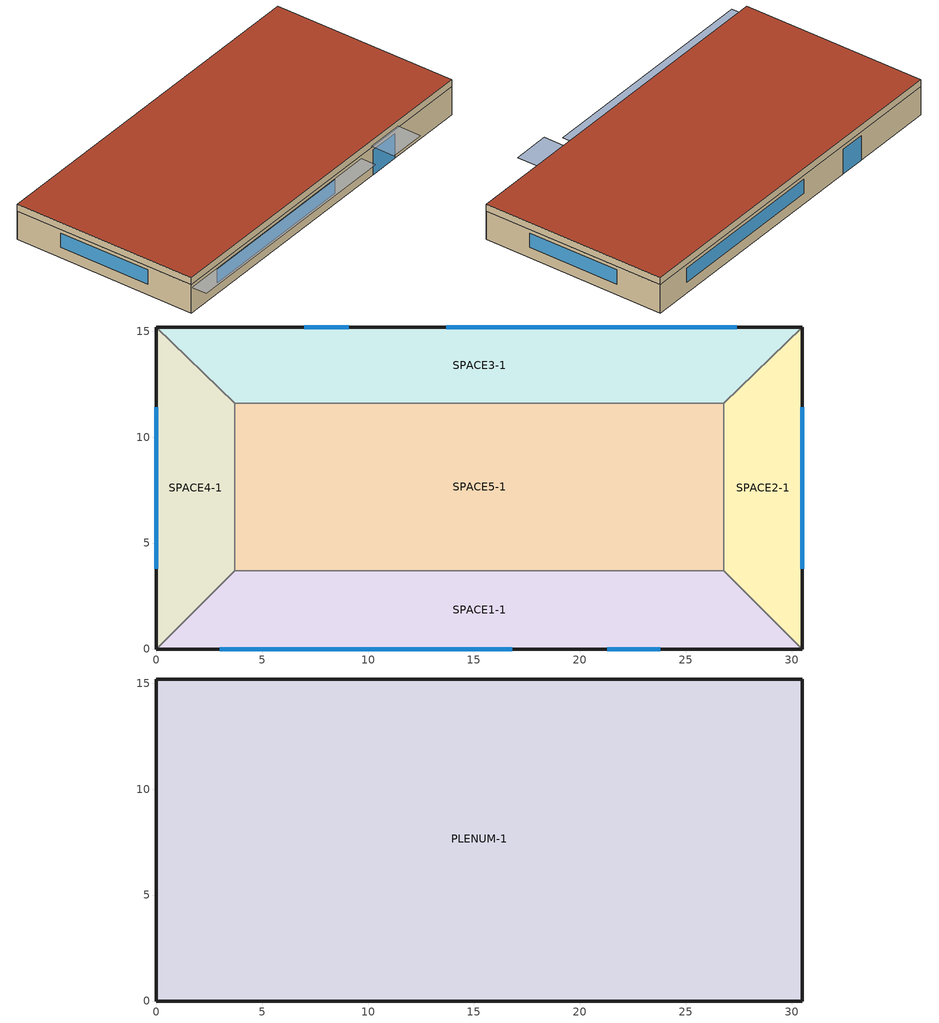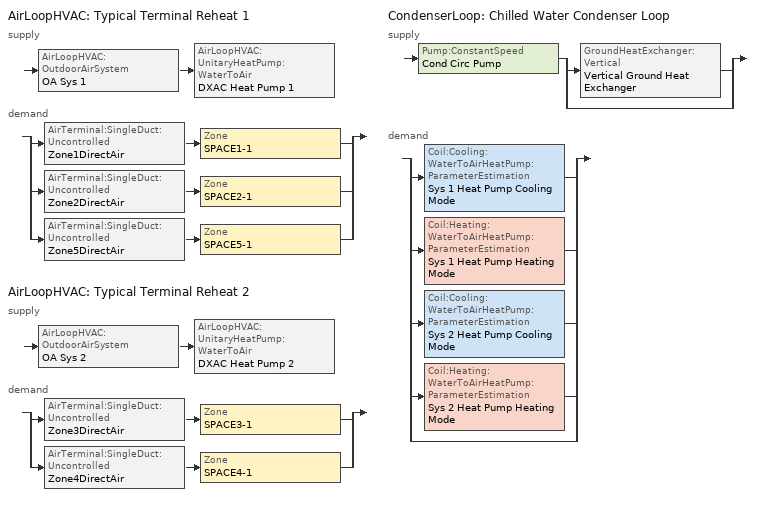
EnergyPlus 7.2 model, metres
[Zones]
SPACE1-1
 floor ground (FLOOR-SLAB-1): 26.8,3.7 30.5,0 0,0 3.7,3.7 z0
 wall outside (WALL-1): 0,0 30.5,0 z0:2.4
 wall to SPACE2-1 (INT-WALL-1): 30.5,0 26.8,3.7 z0:2.4
 wall to SPACE4-1 (INT-WALL-1): 3.7,3.7 0,0 z0:2.4
 wall to SPACE5-1 (INT-WALL-1): 26.8,3.7 3.7,3.7 z0:2.4
 window (Dbl Clr 3mm/13mm Air): 3,0 16.8,0 z0.9:2.1
 window (Sgl Grey 3mm): 21.3,0 23.8,0 z0:2.1
SPACE2-1
 floor ground (FLOOR-SLAB-1): 26.8,11.6 30.5,15.2 30.5,0 26.8,3.7 z0
 wall outside (WALL-1): 30.5,0 30.5,15.2 z0:2.4
 wall to SPACE3-1 (INT-WALL-1): 30.5,15.2 26.8,11.6 z0:2.4
 wall to SPACE5-1 (INT-WALL-1): 26.8,11.6 26.8,3.7 z0:2.4
 window (Dbl Clr 3mm/13mm Air): 30.5,3.8 30.5,11.4 z0.9:2.1
SPACE3-1
 floor ground (FLOOR-SLAB-1): 26.8,11.6 3.7,11.6 0,15.2 30.5,15.2 z0
 wall outside (WALL-1): 30.5,15.2 0,15.2 z0:2.4
 wall to SPACE4-1 (INT-WALL-1): 0,15.2 3.7,11.6 z0:2.4
 wall to SPACE5-1 (INT-WALL-1): 3.7,11.6 26.8,11.6 z0:2.4
 window (Dbl Clr 3mm/13mm Air): 27.4,15.2 13.7,15.2 z0.9:2.1
 window (Sgl Grey 3mm): 9.1,15.2 7,15.2 z0:2.1
SPACE4-1
 floor ground (FLOOR-SLAB-1): 3.7,3.7 0,0 0,15.2 3.7,11.6 z0
 wall outside (WALL-1): 0,15.2 0,0 z0:2.4
 wall to SPACE5-1 (INT-WALL-1): 3.7,3.7 3.7,11.6 z0:2.4
 window (Dbl Clr 3mm/13mm Air): 0,11.4 0,3.8 z0.9:2.1
SPACE5-1
 floor ground (FLOOR-SLAB-1): 26.8,11.6 26.8,3.7 3.7,3.7 3.7,11.6 z0
PLENUM-1
 floor to SPACE1-1 (CLNG-1): 26.8,3.7 30.5,0 0,0 3.7,3.7 z2.4
 floor to SPACE2-1 (CLNG-1): 26.8,11.6 30.5,15.2 30.5,0 26.8,3.7 z2.4
 floor to SPACE3-1 (CLNG-1): 26.8,11.6 3.7,11.6 0,15.2 30.5,15.2 z2.4
 floor to SPACE4-1 (CLNG-1): 3.7,3.7 0,0 0,15.2 3.7,11.6 z2.4
 floor to SPACE5-1 (CLNG-1): 26.8,11.6 26.8,3.7 3.7,3.7 3.7,11.6 z2.4
 wall outside (WALL-1): 0,0 30.5,0 30.5,15.2 0,15.2 0,0 z2.4:3
 roof outside (ROOF-1): 0,15.2 0,0 30.5,0 30.5,15.2 z3
shading: 0,-1.3 0,0 19.8,0 19.8,-1.3 z2.2; 21,-2 21,0 24.1,0 24.1,-2 z2.6
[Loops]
AirLoopHVAC 'Typical Terminal Reheat 1'
 supply: AirLoopHVAC:OutdoorAirSystem 'OA Sys 1' > AirLoopHVAC:UnitaryHeatPump:WaterToAir 'DXAC Heat Pump 1'
 demand: split
  | AirTerminal:SingleDuct:Uncontrolled 'Zone1DirectAir' > Zone 'SPACE1-1'
  | AirTerminal:SingleDuct:Uncontrolled 'Zone2DirectAir' > Zone 'SPACE2-1'
  | AirTerminal:SingleDuct:Uncontrolled 'Zone5DirectAir' > Zone 'SPACE5-1'
AirLoopHVAC 'Typical Terminal Reheat 2'
 supply: AirLoopHVAC:OutdoorAirSystem 'OA Sys 2' > AirLoopHVAC:UnitaryHeatPump:WaterToAir 'DXAC Heat Pump 2'
 demand: split
  | AirTerminal:SingleDuct:Uncontrolled 'Zone3DirectAir' > Zone 'SPACE3-1'
  | AirTerminal:SingleDuct:Uncontrolled 'Zone4DirectAir' > Zone 'SPACE4-1'
CondenserLoop 'Chilled Water Condenser Loop'
 supply: Pump:ConstantSpeed 'Cond Circ Pump' > split
  | GroundHeatExchanger:Vertical 'Vertical Ground Heat Exchanger'
  | bypass
 demand: split
  | Coil:Cooling:WaterToAirHeatPump:ParameterEstimation 'Sys 1 Heat Pump Cooling Mode'
  | Coil:Heating:WaterToAirHeatPump:ParameterEstimation 'Sys 1 Heat Pump Heating Mode'
  | Coil:Cooling:WaterToAirHeatPump:ParameterEstimation 'Sys 2 Heat Pump Cooling Mode'
  | Coil:Heating:WaterToAirHeatPump:ParameterEstimation 'Sys 2 Heat Pump Heating Mode'
  | bypass
[Building]
Building: North Axis {deg}=30; Terrain=City; Loads Convergence Tolerance Value=0.04; Temperature Convergence Tolerance Value {deltaC}=0.4; Solar Distribution=FullExterior; Maximum Number of Warmup Days=25; Minimum Number of Warmup Days=6
[Site:Location]
CHICAGO_IL_USA TMY2-94846: Latitude {deg}=41.78; Longitude {deg}=-87.75; Time Zone {hr}=-6; Elevation {m}=190
[SizingPeriod:DesignDay] Day of Month=21; Humidity Condition Type=Wetbulb; Barometric Pressure {Pa}=99063; Rain Indicator=No; Snow Indicator=No; Daylight Saving Time Indicator=No; Solar Model Indicator=ASHRAEClearSky
Name | Month | Day Type | Maximum Dry-Bulb Temperature {C} | Daily Dry-Bulb Temperature Range {deltaC} | Wetbulb or DewPoint at Maximum Dry-Bulb {C} | Wind Speed {m/s} | Wind Direction {deg} | Sky Clearness
CHICAGO_IL_USA Annual Cooling 1% Design Conditions DB/MCWB | 7 | SummerDesignDay | 31.5 | 10.7 | 23 | 5.3 | 230 | 1
CHICAGO_IL_USA Annual Heating 99% Design Conditions DB | 1 | WinterDesignDay | -17.3 | 0 | -17.3 | 4.9 | 270 | 0
[Site:GroundTemperature:BuildingSurface]
20.03, 20.03, 20.13, 20.3, 20.43, 20.52, 20.62, 20.77, 20.78, 20.55, 20.44, 20.2
[Site:GroundTemperature:Deep]
16.5, 16.5, 16.5, 16.5, 16.5, 16.5, 16.5, 16.5, 16.5, 16.5, 16.5, 16.5
[Material] Thermal Absorptance=0.9
Name | Roughness | Thickness {m} | Conductivity {W/m-K} | Density {kg/m3} | Specific Heat {J/kg-K} | Solar Absorptance | Visible Absorptance
RG01 | Rough | 0.0127 | 1.442 | 881 | 1674 | 0.65 | 0.65
BR01 | VeryRough | 0.0095 | 0.162 | 1121 | 1464 | 0.7 | 0.7
IN46 | VeryRough | 0.0762 | 0.023 | 24 | 1590 | 0.5 | 0.5
WD01 | MediumSmooth | 0.0191 | 0.115 | 513 | 1381 | 0.78 | 0.78
PW03 | MediumSmooth | 0.0127 | 0.115 | 545 | 1213 | 0.78 | 0.78
IN02 | Rough | 0.0901 | 0.043 | 10 | 837 | 0.75 | 0.75
GP01 | MediumSmooth | 0.0127 | 0.16 | 801 | 837 | 0.75 | 0.75
GP02 | MediumSmooth | 0.0159 | 0.16 | 801 | 837 | 0.75 | 0.75
CC03 | MediumRough | 0.1016 | 1.31 | 2243 | 837 | 0.65 | 0.65
[Material:NoMass]
MAT-CLNG-1: Roughness=Rough; Thermal Resistance {m2-K/W}=0.652259; Thermal Absorptance=0.65; Solar Absorptance=0.65; Visible Absorptance=0.65
[Material:AirGap]
AL21: Thermal Resistance {m2-K/W}=0.157
[Construction]
ROOF-1: RG01, BR01, IN46, WD01
WALL-1: WD01, PW03, IN02, GP01
CLNG-1: MAT-CLNG-1
FLOOR-SLAB-1: CC03
INT-WALL-1: GP02, AL21, GP02
Dbl Clr 3mm/13mm Air: CLEAR 3MM, AIR 13MM, CLEAR 3MM
Sgl Grey 3mm: GREY 3MM
[WindowMaterial:Gas]
AIR 13MM: Gas Type=Air; Thickness {m}=0.0127
[WindowMaterial:Glazing] Optical Data Type=SpectralAverage; Thickness {m}=0.003; Infrared Transmittance at Normal Incidence=0; Front Side Infrared Hemispherical Emissivity=0.84; Back Side Infrared Hemispherical Emissivity=0.84; Conductivity {W/m-K}=0.9
Name | Solar Transmittance at Normal Incidence | Front Side Solar Reflectance at Normal Incidence | Back Side Solar Reflectance at Normal Incidence | Visible Transmittance at Normal Incidence | Front Side Visible Reflectance at Normal Incidence | Back Side Visible Reflectance at Normal Incidence
CLEAR 3MM | 0.837 | 0.075 | 0.075 | 0.898 | 0.081 | 0.081
GREY 3MM | 0.626 | 0.061 | 0.061 | 0.611 | 0.061 | 0.061
[Zone] Type=1; Multiplier=1
Name | Ceiling Height {m} | Volume {m3}
PLENUM-1 | 0.6096 | 283.2
SPACE1-1; SPACE3-1 | 2.4384 | 239.247
SPACE2-1; SPACE4-1 | 2.4384 | 103.311
SPACE5-1 | 2.4384 | 447.683
[ZoneInfiltration:DesignFlowRate] Schedule=INFIL-SCH; Design Flow Rate Calculation Method=flow/zone; Constant Term Coefficient=0; Temperature Term Coefficient=0; Velocity Term Coefficient=0.2237; Velocity Squared Term Coefficient=0
Name | Zone or ZoneList | Design Flow Rate {m3/s}
SPACE1-1 Infiltration | SPACE1-1 | 0.0167
SPACE2-1 Infiltration | SPACE2-1 | 0.00717
SPACE3-1 Infiltration | SPACE3-1 | 0.0167
SPACE4-1 Infiltration | SPACE4-1 | 0.00717
SPACE5-1 Infiltration | SPACE5-1 | 0.031089
[People] Number of People Schedule=OCCUPY-1; Number of People Calculation Method=people; Fraction Radiant=0.3; Activity Level Schedule=ActSchd
Name | Zone or ZoneList | Number of People
SPACE1-1 People | SPACE1-1 | 11
SPACE2-1 People | SPACE2-1 | 5
SPACE3-1 People | SPACE3-1 | 11
SPACE4-1 People | SPACE4-1 | 5
SPACE5-1 People | SPACE5-1 | 20
[Lights] Schedule=LIGHTS-1; Design Level Calculation Method=LightingLevel; Return Air Fraction=0.2; Fraction Radiant=0.59; Fraction Visible=0.2; Fraction Replaceable=0
Name | Zone or ZoneList | Lighting Level {W}
SPACE1-1 Lights | SPACE1-1 | 1584
SPACE2-1 Lights | SPACE2-1 | 684
SPACE3-1 Lights | SPACE3-1 | 1584
SPACE4-1 Lights | SPACE4-1 | 684
SPACE5-1 Lights | SPACE5-1 | 2964
[ElectricEquipment] Schedule=EQUIP-1; Design Level Calculation Method=EquipmentLevel; Fraction Latent=0; Fraction Radiant=0.3; Fraction Lost=0
Name | Zone or ZoneList | Design Level {W}
SPACE1-1 Elec Equipment | SPACE1-1 | 1056
SPACE2-1 Elec Equipment | SPACE2-1 | 456
SPACE3-1 Elec Equipment | SPACE3-1 | 1056
SPACE4-1 Elec Equipment | SPACE4-1 | 456
SPACE5-1 Elec Equipment | SPACE5-1 | 1976
[Sizing:Zone] Zone Cooling Design Supply Air Temperature Input Method=SupplyAirTemperature; Zone Cooling Design Supply Air Temperature {C}=14; Zone Heating Design Supply Air Temperature Input Method=SupplyAirTemperature; Zone Heating Design Supply Air Temperature {C}=50; Zone Cooling Design Supply Air Humidity Ratio {kgWater/kgDryAir}=0.009; Zone Heating Design Supply Air Humidity Ratio {kgWater/kgDryAir}=0.004; Zone Heating Sizing Factor=0; Zone Cooling Sizing Factor=0; Cooling Design Air Flow Method=DesignDay; Cooling Design Air Flow Rate {m3/s}=0; Heating Design Air Flow Method=DesignDay; Heating Design Air Flow Rate {m3/s}=0
Name | Design Specification Outdoor Air Object
SPACE1-1 | SZ DSOA SPACE1-1
SPACE2-1 | SZ DSOA SPACE2-1
SPACE3-1 | SZ DSOA SPACE3-1
SPACE4-1 | SZ DSOA SPACE4-1
SPACE5-1 | SZ DSOA SPACE5-1
[DesignSpecification:OutdoorAir] Outdoor Air Method=flow/person; Outdoor Air Flow per Person {m3/s-person}=0.00944; Outdoor Air Flow per Zone Floor Area {m3/s-m2}=0; Outdoor Air Flow per Zone {m3/s}=0
SZ DSOA SPACE1-1; SZ DSOA SPACE2-1; SZ DSOA SPACE3-1; SZ DSOA SPACE4-1; SZ DSOA SPACE5-1
[AirLoopHVAC] Design Supply Air Flow Rate {m3/s}=2
Typical Terminal Reheat 1; Typical Terminal Reheat 2
[AvailabilityManager:Scheduled]
Name | Schedule
Heat Pump 1 Avail; Heat Pump 2 Avail | FanAndCoilAvailSched
Outdoor Air 1 Avail; Outdoor Air 2 Avail | OutdoorAirAvailSched
[Controller:OutdoorAir] Minimum Outdoor Air Flow Rate {m3/s}=0.51; Maximum Outdoor Air Flow Rate {m3/s}=1; Economizer Control Type=NoEconomizer; Economizer Control Action Type=ModulateFlow; Lockout Type=NoLockout; Minimum Limit Type=FixedMinimum; Minimum Outdoor Air Schedule=OAFractionSched
OA Controller 1; OA Controller 2
[ZoneControl:Thermostat] Control Type Schedule=Zone Control Type Sched; Control 1=Heating Setpoint with SB; Control 2=Cooling Setpoint with SB
Name | Zone or ZoneList
Zone 1 Thermostat | SPACE1-1
Zone 2 Thermostat | SPACE2-1
Zone 5 Thermostat | SPACE5-1
Zone 3 Thermostat | SPACE3-1
Zone 4 Thermostat | SPACE4-1
[ThermostatSetpoint:SingleHeating]
Heating Setpoint with SB: Setpoint Temperature Schedule=Heating Setpoints
[ThermostatSetpoint:SingleCooling]
Cooling Setpoint with SB: Setpoint Temperature Schedule=Cooling Setpoints
[Zone equipment]
SPACE1-1: Zone1DirectAir
SPACE2-1: Zone2DirectAir
SPACE5-1: Zone5DirectAir
SPACE3-1: Zone3DirectAir
SPACE4-1: Zone4DirectAir
[AirTerminal:SingleDuct:Uncontrolled] Availability Schedule=FanAndCoilAvailSched
Name | Maximum Air Flow Rate {m3/s}
Zone1DirectAir; Zone5DirectAir | 0.7
Zone2DirectAir | 0.6
Zone3DirectAir; Zone4DirectAir | 1
[AirLoopHVAC:UnitaryHeatPump:WaterToAir] Availability Schedule=FanAndCoilAvailSched; Supply Air Flow Rate {m3/s}=2; Heating Convergence=0.001; Cooling Convergence=0.001; Maximum Cycling Rate {cycles/hr}=2.5; Heat Pump Time Constant {s}=60; Fraction of On-Cycle Power Use=0.01; Heat Pump Fan Delay Time {s}=60; Maximum Supply Air Temperature from Supplemental Heater {C}=50; Maximum Outdoor Dry-Bulb Temperature for Supplemental Heater Operation {C}=21; Fan Placement=BlowThrough; Supply Air Fan Operating Mode Schedule=CyclingFanSch
Name | Controlling Zone or Thermostat Location | Supply Air Fan | Heating Coil | Cooling Coil | Supplemental Heating Coil
DXAC Heat Pump 1 | SPACE2-1 | Supply Fan 1 | Sys 1 Heat Pump Heating Mode | Sys 1 Heat Pump Cooling Mode | Heat Pump DX Supp Heating Coil 1
DXAC Heat Pump 2 | SPACE4-1 | Supply Fan 2 | Sys 2 Heat Pump Heating Mode | Sys 2 Heat Pump Cooling Mode | Heat Pump DX Supp Heating Coil 2
[Coil:Cooling:WaterToAirHeatPump:ParameterEstimation] Compressor Type=Scroll; Refrigerant Type=R22; Design Source Side Flow Rate {m3/s}=0.0015; Nominal Cooling Coil Capacity {W}=38000; Nominal Time for Condensate Removal to Begin {s}=0; Ratio of Initial Moisture Evaporation Rate and Steady State Latent Capacity=0; High Pressure Cutoff {Pa}=3000000; Low Pressure Cutoff {Pa}=0; Load Side Total Heat Transfer Coefficient {W/K}=3780.19; Load Side Outside Surface Heat Transfer Coefficient {W/K}=2803.03; Superheat Temperature at the Evaporator Outlet {C}=0.793591; Compressor Power Losses {W}=1910.29; Compressor Efficiency=2.66127; Refrigerant Volume Flow Rate {m3/s}=0.0106009; Volume Ratio=1.65103; Leak Rate Coefficient=0.00973887; Source Side Heat Transfer Coefficient {W/K}=1045.63
Sys 1 Heat Pump Cooling Mode; Sys 2 Heat Pump Cooling Mode
[Coil:Heating:WaterToAirHeatPump:ParameterEstimation] Compressor Type=Scroll; Refrigerant Type=R22; Design Source Side Flow Rate {m3/s}=0.0015; Nominal Heating Coil Capacity {W}=38000; High Pressure Cutoff=3000000; Low Pressure Cutoff {Pa}=0; Load Side Total Heat Transfer Coefficient {W/K}=3913.79; Superheat Temperature at the Evaporator Outlet {C}=0.594753; Compressor Power Losses {W}=2499.45; Compressor Efficiency=0.868734; Refrigerant Volume Flow Rate {m3/s}=0.00723595; Volume Ratio=3.69126; Leak Rate Coefficient=1.75701e-05; Source Side Heat Transfer Coefficient {W/K}=3653.48
Sys 1 Heat Pump HEATING Mode; Sys 2 Heat Pump HEATING Mode
[Fan:OnOff] Availability Schedule=FanAndCoilAvailSched; Fan Efficiency=0.7; Pressure Rise {Pa}=300; Maximum Flow Rate {m3/s}=2; Motor Efficiency=0.9; Motor In Airstream Fraction=1
Supply Fan 1; Supply Fan 2
[Coil:Heating:Gas] Availability Schedule=FanAndCoilAvailSched; Gas Burner Efficiency=0.8; Nominal Capacity {W}=32000
Heat Pump DX Supp Heating Coil 1; Heat Pump DX Supp Heating Coil 2
[CondenserLoop]
Chilled Water Condenser Loop: Fluid Type=Water; Condenser Equipment Operation Scheme=Tower Loop Operation; Maximum Loop Temperature {C}=80; Minimum Loop Temperature {C}=10; Maximum Loop Flow Rate {m3/s}=0.004; Minimum Loop Flow Rate {m3/s}=0; Condenser Loop Volume {m3}=autocalculate; Load Distribution Scheme=Sequential
[SetpointManager:FollowGroundTemperature]
MyCondenserControl: Control Variable=Temperature; Offset Temperature Difference {deltaC}=0; Maximum Setpoint Temperature {C}=80; Minimum Setpoint Temperature {C}=10; Setpoint Node or NodeList=Condenser Supply Outlet Node
[CondenserEquipmentOperationSchemes]
Tower Loop Operation: Control Scheme 1=Year Round Tower Operation; Control Scheme 1 Schedule=ON
[PlantEquipmentOperation:Uncontrolled]
Year Round Tower Operation: Equipment List=All Towers
[CondenserEquipmentList]
All Towers: Vertical Ground Heat Exchanger
[GroundHeatExchanger:Vertical]
Vertical Ground Heat Exchanger: Maximum Flow Rate {m3/s}=0.0033; Number of Bore Holes=120; Bore Hole Length {m}=76.2; Bore Hole Radius {m}=0.063508; Ground Thermal Conductivity {W/m-K}=0.692626; Ground Thermal Heat Capacity {J/m3-K}=2.347e+06; Ground Temperature {C}=13.375; Design Flow Rate {m3/s}=0.002; Grout Thermal Conductivity {W/m-K}=0.692626; Pipe Thermal Conductivity {W/m-K}=0.391312; Pipe Out Diameter {m}=0.0266667; U-Tube Distance {m}=0.0253977; Pipe Thickness {m}=0.00241285; Maximum Length of Simulation=2; G-Function Reference Ratio=0.0005; Number of Data Pairs of the G Function=35; G-Function Ln(T/Ts) Value 1=-15.2996; G-Function G Value 1=-0.348322; G-Function Ln(T/Ts) Value 2=-14.201; G-Function G Value 2=0.022208; G-Function Ln(T/Ts) Value 3=-13.2202; G-Function G Value 3=0.412345; G-Function Ln(T/Ts) Value 4=-12.2086; G-Function G Value 4=0.867498; G-Function Ln(T/Ts) Value 5=-11.1888; G-Function G Value 5=1.357839; G-Function Ln(T/Ts) Value 6=-10.1816; G-Function G Value 6=1.852024; G-Function Ln(T/Ts) Value 7=-9.1815; G-Function G Value 7=2.345656; G-Function Ln(T/Ts) Value 8=-8.6809; G-Function G Value 8=2.593958; G-Function Ln(T/Ts) Value 9=-8.5; G-Function G Value 9=2.679; G-Function Ln(T/Ts) Value 10=-7.8; G-Function G Value 10=3.023; G-Function Ln(T/Ts) Value 11=-7.2; G-Function G Value 11=3.32; G-Function Ln(T/Ts) Value 12=-6.5; G-Function G Value 12=3.681; G-Function Ln(T/Ts) Value 13=-5.9; G-Function G Value 13=4.071; G-Function Ln(T/Ts) Value 14=-5.2; G-Function G Value 14=4.828; G-Function Ln(T/Ts) Value 15=-4.5; G-Function G Value 15=6.253; G-Function Ln(T/Ts) Value 16=-3.963; G-Function G Value 16=7.894; G-Function Ln(T/Ts) Value 17=-3.27; G-Function G Value 17=11.82; G-Function Ln(T/Ts) Value 18=-2.864; G-Function G Value 18=15.117; G-Function Ln(T/Ts) Value 19=-2.577; G-Function G Value 19=18.006; G-Function Ln(T/Ts) Value 20=-2.171; G-Function G Value 20=22.887; G-Function Ln(T/Ts) Value 21=-1.884; G-Function G Value 21=26.924; G-Function Ln(T/Ts) Value 22=-1.191; G-Function G Value 22=38.004; G-Function Ln(T/Ts) Value 23=-0.497; G-Function G Value 23=49.919; G-Function Ln(T/Ts) Value 24=-0.274; G-Function G Value 24=53.407; G-Function Ln(T/Ts) Value 25=-0.051; G-Function G Value 25=56.632; G-Function Ln(T/Ts) Value 26=0.196; G-Function G Value 26=59.825; G-Function Ln(T/Ts) Value 27=0.419; G-Function G Value 27=62.349; G-Function Ln(T/Ts) Value 28=0.642; G-Function G Value 28=64.524; G-Function Ln(T/Ts) Value 29=0.873; G-Function G Value 29=66.412; G-Function Ln(T/Ts) Value 30=1.112; G-Function G Value 30=67.993; G-Function Ln(T/Ts) Value 31=1.335; G-Function G Value 31=69.162; G-Function Ln(T/Ts) Value 32=1.679; G-Function G Value 32=70.476; G-Function Ln(T/Ts) Value 33=2.028; G-Function G Value 33=71.361; G-Function Ln(T/Ts) Value 34=2.275; G-Function G Value 34=71.79; G-Function Ln(T/Ts) Value 35=3.003; G-Function G Value 35=72.511
[Pump:ConstantSpeed]
Cond Circ Pump: Rated Flow Rate {m3/s}=0.004; Rated Pump Head {Pa}=5000; Rated Power Consumption {W}=25; Motor Efficiency=0.87; Fraction of Motor Inefficiencies to Fluid Stream=0; Pump Control Type=CONTINUOUS
[Schedule:Compact]
OCCUPY-1: Through: 12/31, For: Weekdays SummerDesignDay WinterDesignDay, Until: 9:00, 0, Until: 12:00, 1, Until: 13:00, 0.8, Until: 14:00, 0.4, Until: 15:00, 0.8, Until: 17:00, 1, Until: 24:00, 0, For: AllOtherDays, Until: 24:00, 0
LIGHTS-1: Through: 12/31, For: Weekdays SummerDesignDay WinterDesignDay, Until: 9:00, 0.05, Until: 10:00, 0.9, Until: 11:00, 0.95, Until: 12:00, 1, Until: 13:00, 0.95, Until: 14:00, 0.8, Until: 15:00, 0.9, Until: 17:00, 1, Until: 24:00, 0.05, For: AllOtherDays, Until: 24:00, 0.05
EQUIP-1: Through: 12/31, For: Weekdays SummerDesignDay WinterDesignDay, Until: 9:00, 0.02, Until: 10:00, 0.4, Until: 15:00, 0.9, Until: 16:00, 0.8, Until: 17:00, 0.7, Until: 24:00, 0.02, For: CustomDay1 CustomDay2, Until: 9:00, 0.02, Until: 10:00, 0.4, Until: 15:00, 0.9, Until: 16:00, 0.8, Until: 17:00, 0.7, Until: 24:00, 0.02, For: AllOtherDays, Until: 24:00, 0.2
INFIL-SCH: Through: 3/31, For: Alldays, Until: 24:00, 1, Through: 10/31, For: Alldays, Until: 24:00, 0, Through: 12/31, For: Alldays, Until: 24:00, 1
ActSchd: Through: 12/31, For: Alldays, Until: 24:00, 117.24
On: Through: 12/31, For: AllDays, Until: 24:00, 1
FanAndCoilAvailSched: Through: 3/31, For: AllDays, Until: 24:00, 1, Through: 9/30, For: WeekDays summerdesignday winterdesignday, Until: 7:00, 0, Until: 17:00, 1, Until: 24:00, 0, For: AllotherDays, Until: 24:00, 0, Through: 12/31, For: AllDays, Until: 24:00, 1
OutdoorAirAvailSched: Through: 12/31, For: WeekDays summerdesignday winterdesignday, Until: 7:00, 0, Until: 17:00, 1, Until: 24:00, 0, For: AllotherDays, Until: 24:00, 0
OAFractionSched: Through: 12/31, For: AllDays, Until: 7:00, 0, Until: 17:00, 1, Until: 24:00, 0
Heating Setpoints: Through: 12/31, For: AllDays, Until:  7:00, 15, Until: 17:00, 20, Until: 24:00, 15
Cooling Setpoints: Through: 12/31, For: AllDays, Until:  7:00, 30, Until: 17:00, 24, Until: 24:00, 30
Zone Control Type Sched: Through: 3/31, For: AllDays, Until: 24:00, 1, Through: 9/30, For: AllDays, Until: 24:00, 2, Through: 12/31, For: AllDays, Until: 24:00, 1
CyclingFanSch: Through: 12/31, For: AllDays, Until: 24:00, 0
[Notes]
HeatPumpWaterToAir.idf
Basic file description:  1 story building divided into 4 exterior and one interior conditioned zones and return plenum.
Highlights:              Examples of 2 water to air heat pumps serving a total of 5 zones. These heat pumps are modeled
modeled using the water to air heat pump 'parameter estimation' model  The heat pumps are attached to
a single water loop with a vertical ground loop heat exchanger.
Simulation Location/Run: CHICAGO_IL_USA_WMO_722020, 2 design days, 1 run period,
Run Control executes the design days
Location:                Chicago, IL
Design Days:             CHICAGO_IL_USA Annual Heating 99.6%, MaxDB=8°C
CHICAGO_IL_USA Annual Cooling (DB=>MWB) .4%, MaxDB=33.1°C MWB=25.3°C
Run Period (Weather File): full annual, CHICAGO_IL_USA TMY2-94846
Run Control:             Zone sizing with weather file run control (no design days ran)
Building: Single floor rectangular building 100 ft x 50 ft. 5 zones - 4 exterior, 1 interior, zone height 8 feet.
Exterior zone depth is 12 feet. There is a 2 foot high return plenum: the overall building height is
10 feet. There are windows on all 4 facades; the south and north facades have glass doors.
The south facing glass is shaded by overhangs. The walls are woodshingle over plywood, R11 insulation,
and gypboard. The roof is a gravel built up roof with R-3 mineral board insulation and plywood sheathing.
The windows are double pane 6mm clear with 6mm air gap.  The window to wall ratio is approxomately 0.29.
The south wall and door have overhangs.
The building is oriented 30 degrees east of north.
Floor Area:       463.6 m2 (5000 ft2)
Number of Floors: 1
Zone Description Details:
Internal gains description:     lighting is 1.5 watts/ft2, office equip is 1.0 watts/ft2. There is 1 occupant
per 100 ft2 of floor area. The infiltration is constant in winter months.
Interzone Surfaces:             6 interzone surfaces (see diagram)
Internal Mass:                  None
Windows:                        4 ea.: 1) Double pane clear, 3mm glass, 13mm air gap
2) Double pane clear, 3mm glass, 13mm argon gap
3) Double pane clear, 6mm glass, 6mm air gap
4) Double pane lowE,  6mm lowE glass outside, 6mm air gap, 6mm clear glass
Doors:                          2 ea.:    Single pane grey,  3mm glass
Detached Shading:               None
Daylight:                       None
Natural Ventilation:            None
Compact Schedules:              Yes
HVAC:                           Water to air Heat pump using a single air loop serving 3 zones.  Heat pump configured with
a blow through fan, heat pump defrost is timed using a resistive heating element.
Heating set point during winter months is 20 C during occupied hours,
15 C set-back otherwise.  Cooling set point at 24 C during occupied hours only.
Cooling coil off all winter.
Zonal Equipment:                DIRECT AIR
Central Air Handling Equipment: Yes
System Equipment Autosize:      No (chilled water, condenser, and hot water loop volumes are autosized)
Purchased Cooling:              No
Purchased Heating:              No
Purchased Chilled Water:        No
Purchased Hot Water:            No
Coils:                          Heat Pump Coils
Pumps:                          PUMP:CONSTANT SPEED
Boilers:                        None
Chillers:                       None
Towers:                         None
Heat Pumps:                     Water to air heat pump for both heating and cooling.
GLHE:                           Rectangular bore field with 120 bore holes each 76.2 mt deep.
Standard Reports:               None
Timestep or Hourly Variables:   Timestep
Time bins Report:               None
HTML Report:                    None
Environmental Emissions:        None
Utility Tariffs:                None
